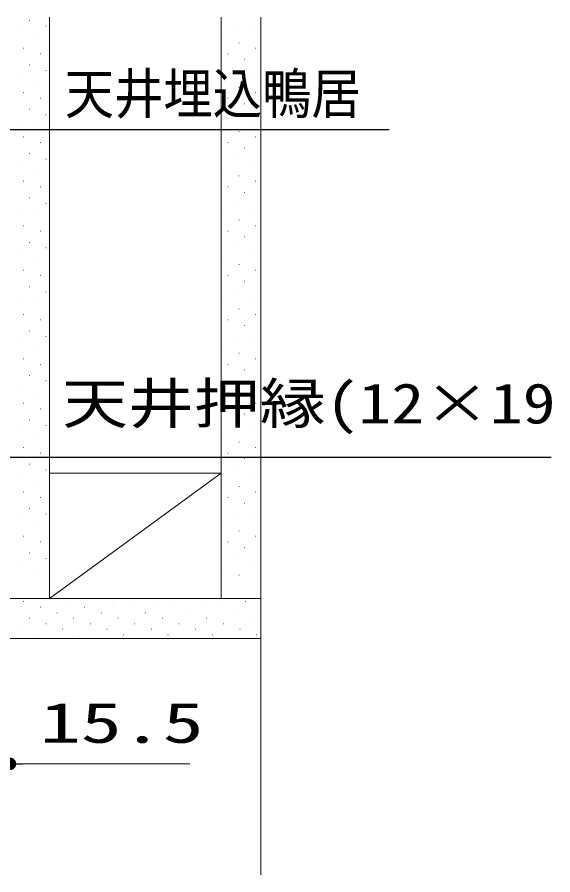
# Model space of a CAD drawing. Units: millimetres, scale not verified. Extents: x -1306 to 1306, y -607 to 607.
# Drawn here: x 125.3 to 253.4, y -391.1 to -186 of the extents above; entities that cross this region are included whole.
import ezdxf
from ezdxf.enums import TextEntityAlignment as Align

# ---------------------------------------------------------------- set-up
doc = ezdxf.new("R2010")
doc.units = ezdxf.units.MM
doc.header["$LTSCALE"] = 5
for name, color, linetype, lineweight in [('0-1_線(黄)', 2, 'Continuous', 15), ('0-D_線(白)', 7, 'Continuous', 30), ('1-0_線(水)', 4, 'Continuous', 9), ('1-1_寸法線', 3, 'Continuous', 13), ('1-2_ハッチング', 6, 'Continuous', 9), ('1-5_0', 3, 'Continuous', 25)]:
    doc.layers.add(name, color=color, linetype=linetype, lineweight=lineweight)
doc.styles.add('ＭＳ ゴシック', font='')
doc.styles.get('ＭＳ ゴシック').set_extended_font_data('MS Gothic')

# ---------------------------------------------------------------- blocks, each defined once
blk = doc.blocks.new('_DOT')
at = {"layer": '1-5_0'}
blk.add_line((-2.5, 0), (-5, 0), dxfattribs=at)
for points in [[(0, 0), (-2.5, 0), (-2.48, 0.313)], [(0, 0), (-2.48, -0.313), (-2.5, 0)], [(0, 0), (-2.48, 0.313), (-2.421, 0.622)], [(0, 0), (-2.421, -0.622), (-2.48, -0.313)], [(0, 0), (-2.421, 0.622), (-2.324, 0.92)], [(0, 0), (-2.324, -0.92), (-2.421, -0.622)], [(0, 0), (-2.324, 0.92), (-2.191, 1.204)], [(0, 0), (-2.191, -1.204), (-2.324, -0.92)], [(0, 0), (-2.191, 1.204), (-2.023, 1.469)], [(0, 0), (-2.023, -1.469), (-2.191, -1.204)], [(0, 0), (-2.023, 1.469), (-1.822, 1.711)], [(0, 0), (-1.822, -1.711), (-2.023, -1.469)], [(0, 0), (-1.822, 1.711), (-1.594, 1.926)], [(0, 0), (-1.594, -1.926), (-1.822, -1.711)], [(0, 0), (-1.594, 1.926), (-1.34, 2.111)], [(0, 0), (-1.34, -2.111), (-1.594, -1.926)], [(0, 0), (-1.34, 2.111), (-1.064, 2.262)], [(0, 0), (-1.064, -2.262), (-1.34, -2.111)], [(0, 0), (-1.064, 2.262), (-0.773, 2.378)], [(0, 0), (-0.773, -2.378), (-1.064, -2.262)], [(0, 0), (-0.773, 2.378), (-0.468, 2.456)], [(0, 0), (-0.468, -2.456), (-0.773, -2.378)], [(0, 0), (-0.468, 2.456), (-0.157, 2.495)], [(0, 0), (-0.157, -2.495), (-0.468, -2.456)], [(0, 0), (-0.157, 2.495), (0.157, 2.495)], [(0, 0), (0.157, -2.495), (-0.157, -2.495)], [(0, 0), (0.157, 2.495), (0.468, 2.456)], [(0, 0), (0.468, 2.456), (0.773, 2.378)], [(0, 0), (0.773, 2.378), (1.064, 2.262)], [(0, 0), (1.064, 2.262), (1.34, 2.111)], [(0, 0), (1.34, 2.111), (1.594, 1.926)], [(0, 0), (1.594, 1.926), (1.822, 1.711)], [(0, 0), (1.822, 1.711), (2.023, 1.469)], [(0, 0), (2.023, 1.469), (2.191, 1.204)], [(0, 0), (2.191, 1.204), (2.324, 0.92)], [(0, 0), (2.324, 0.92), (2.421, 0.622)], [(0, 0), (2.421, 0.622), (2.48, 0.313)], [(0, 0), (2.48, 0.313), (2.5, 0)], [(0, 0), (0.468, -2.456), (0.157, -2.495)], [(0, 0), (0.773, -2.378), (0.468, -2.456)], [(0, 0), (1.064, -2.262), (0.773, -2.378)], [(0, 0), (1.34, -2.111), (1.064, -2.262)], [(0, 0), (1.594, -1.926), (1.34, -2.111)], [(0, 0), (1.822, -1.711), (1.594, -1.926)], [(0, 0), (2.023, -1.469), (1.822, -1.711)], [(0, 0), (2.191, -1.204), (2.023, -1.469)], [(0, 0), (2.324, -0.92), (2.191, -1.204)], [(0, 0), (2.421, -0.622), (2.324, -0.92)], [(0, 0), (2.48, -0.313), (2.421, -0.622)], [(0, 0), (2.5, 0), (2.48, -0.313)]]:
    blk.add_solid(points, dxfattribs=at)

msp = doc.modelspace()

# ---------------------------------------------------------------- linework, layer by layer
at = {"layer": '0-1_線(黄)'}
for p, q in [((133.075, -325.031), (133.075, -186.036)), ((174.075, -325.031), (174.075, -186.036)), ((183.575, -334.531), (183.575, -186.036)), ((133.075, -295.031), (174.075, -295.031)), ((133.075, -325.031), (174.075, -295.031)), ((123.575, -325.031), (183.575, -325.031)), ((123.575, -334.531), (183.575, -334.531))]:
    msp.add_line(p, q, dxfattribs=at)
at = {"layer": '0-D_線(白)'}
for points in [[(214.25, -213.007), (121.891, -213.007), (114.702, -226.052)], [(252.986, -291.288), (121.257, -291.288), (119.832, -271.661)]]:
    msp.add_lwpolyline(points, dxfattribs=at)
at = {"layer": '1-0_線(水)'}
msp.add_line((183.575, -391.062), (183.575, -334.531), dxfattribs=at)
at = {"layer": '1-1_寸法線'}
msp.add_line((126.575, -364.531), (166.623, -364.531), dxfattribs=at)
at = {"layer": '1-2_ハッチング'}
for p, q in [((128.184, -186.833), (128.234, -186.833)), ((132.162, -188.159), (132.212, -188.159)), ((177.014, -188.159), (177.064, -188.159)), ((125.532, -189.484), (125.582, -189.484)), ((180.992, -189.484), (181.042, -189.484)), ((129.51, -190.81), (129.56, -190.81)), ((174.363, -190.81), (174.413, -190.81)), ((178.34, -192.136), (178.39, -192.136)), ((126.858, -193.462), (126.908, -193.462)), ((182.318, -193.462), (182.368, -193.462)), ((130.836, -194.788), (130.886, -194.788)), ((175.689, -194.788), (175.739, -194.788)), ((179.666, -196.114), (179.716, -196.114)), ((128.184, -197.439), (128.234, -197.439)), ((132.162, -198.765), (132.212, -198.765)), ((177.014, -198.765), (177.064, -198.765)), ((125.532, -200.091), (125.582, -200.091)), ((180.992, -200.091), (181.042, -200.091)), ((129.51, -201.417), (129.56, -201.417)), ((174.363, -201.417), (174.413, -201.417)), ((178.34, -202.743), (178.39, -202.743)), ((126.858, -204.069), (126.908, -204.069)), ((182.318, -204.069), (182.368, -204.069)), ((130.836, -205.394), (130.886, -205.394)), ((175.689, -205.394), (175.739, -205.394)), ((179.666, -206.72), (179.716, -206.72)), ((128.184, -208.046), (128.234, -208.046)), ((125.532, -210.698), (125.582, -210.698)), ((132.162, -209.372), (132.212, -209.372)), ((177.014, -209.372), (177.064, -209.372)), ((180.992, -210.698), (181.042, -210.698)), ((129.51, -212.024), (129.56, -212.024)), ((174.363, -212.024), (174.413, -212.024)), ((126.858, -214.675), (126.908, -214.675)), ((178.34, -213.349), (178.39, -213.349)), ((182.318, -214.675), (182.368, -214.675)), ((130.836, -216.001), (130.886, -216.001)), ((175.689, -216.001), (175.739, -216.001)), ((179.666, -217.327), (179.716, -217.327)), ((128.184, -218.653), (128.234, -218.653)), ((125.532, -221.304), (125.582, -221.304)), ((132.162, -219.978), (132.212, -219.978)), ((177.014, -219.978), (177.064, -219.978)), ((180.992, -221.304), (181.042, -221.304)), ((129.51, -222.63), (129.56, -222.63)), ((174.363, -222.63), (174.413, -222.63)), ((126.858, -225.282), (126.908, -225.282)), ((178.34, -223.956), (178.39, -223.956)), ((182.318, -225.282), (182.368, -225.282)), ((130.836, -226.608), (130.886, -226.608)), ((175.689, -226.608), (175.739, -226.608)), ((128.184, -229.259), (128.234, -229.259)), ((179.666, -227.933), (179.716, -227.933)), ((132.162, -230.585), (132.212, -230.585)), ((177.014, -230.585), (177.064, -230.585)), ((125.532, -231.911), (125.582, -231.911)), ((129.51, -233.237), (129.56, -233.237)), ((174.363, -233.237), (174.413, -233.237)), ((180.992, -231.911), (181.042, -231.911)), ((178.34, -234.563), (178.39, -234.563)), ((126.858, -235.888), (126.908, -235.888)), ((130.836, -237.214), (130.886, -237.214)), ((175.689, -237.214), (175.739, -237.214)), ((182.318, -235.888), (182.368, -235.888)), ((128.184, -239.866), (128.234, -239.866)), ((179.666, -238.54), (179.716, -238.54)), ((132.162, -241.192), (132.212, -241.192)), ((177.014, -241.192), (177.064, -241.192)), ((125.532, -242.517), (125.582, -242.517)), ((129.51, -243.843), (129.56, -243.843)), ((174.363, -243.843), (174.413, -243.843)), ((180.992, -242.517), (181.042, -242.517)), ((178.34, -245.169), (178.39, -245.169)), ((126.858, -246.495), (126.908, -246.495)), ((130.836, -247.821), (130.886, -247.821)), ((175.689, -247.821), (175.739, -247.821)), ((182.318, -246.495), (182.368, -246.495)), ((179.666, -249.147), (179.716, -249.147)), ((128.184, -250.472), (128.234, -250.472)), ((132.162, -251.798), (132.212, -251.798)), ((177.014, -251.798), (177.064, -251.798)), ((125.532, -253.124), (125.582, -253.124)), ((180.992, -253.124), (181.042, -253.124)), ((129.51, -254.45), (129.56, -254.45)), ((174.363, -254.45), (174.413, -254.45)), ((178.34, -255.776), (178.39, -255.776)), ((126.858, -257.102), (126.908, -257.102)), ((182.318, -257.102), (182.368, -257.102)), ((130.836, -258.427), (130.886, -258.427)), ((175.689, -258.427), (175.739, -258.427)), ((179.666, -259.753), (179.716, -259.753)), ((128.184, -261.079), (128.234, -261.079)), ((132.162, -262.405), (132.212, -262.405)), ((177.014, -262.405), (177.064, -262.405)), ((125.532, -263.731), (125.582, -263.731)), ((180.992, -263.731), (181.042, -263.731)), ((129.51, -265.057), (129.56, -265.057)), ((174.363, -265.057), (174.413, -265.057)), ((178.34, -266.382), (178.39, -266.382)), ((126.858, -267.708), (126.908, -267.708)), ((182.318, -267.708), (182.368, -267.708)), ((130.836, -269.034), (130.886, -269.034)), ((175.689, -269.034), (175.739, -269.034)), ((179.666, -270.36), (179.716, -270.36)), ((128.184, -271.686), (128.234, -271.686)), ((125.532, -274.337), (125.582, -274.337)), ((132.162, -273.011), (132.212, -273.011)), ((177.014, -273.011), (177.064, -273.011)), ((180.992, -274.337), (181.042, -274.337)), ((129.51, -275.663), (129.56, -275.663)), ((174.363, -275.663), (174.413, -275.663)), ((126.858, -278.315), (126.908, -278.315)), ((178.34, -276.989), (178.39, -276.989)), ((182.318, -278.315), (182.368, -278.315)), ((130.836, -279.641), (130.886, -279.641)), ((175.689, -279.641), (175.739, -279.641)), ((128.184, -282.292), (128.234, -282.292)), ((179.666, -280.966), (179.716, -280.966)), ((125.532, -284.944), (125.582, -284.944)), ((132.162, -283.618), (132.212, -283.618)), ((177.014, -283.618), (177.064, -283.618)), ((180.992, -284.944), (181.042, -284.944)), ((129.51, -286.27), (129.56, -286.27)), ((174.363, -286.27), (174.413, -286.27)), ((126.858, -288.921), (126.908, -288.921)), ((178.34, -287.596), (178.39, -287.596)), ((182.318, -288.921), (182.368, -288.921)), ((130.836, -290.247), (130.886, -290.247)), ((175.689, -290.247), (175.739, -290.247)), ((128.184, -292.899), (128.234, -292.899)), ((179.666, -291.573), (179.716, -291.573)), ((132.162, -294.225), (132.212, -294.225)), ((177.014, -294.225), (177.064, -294.225)), ((125.532, -295.551), (125.582, -295.551)), ((129.51, -296.876), (129.56, -296.876)), ((174.363, -296.876), (174.413, -296.876)), ((180.992, -295.551), (181.042, -295.551)), ((178.34, -298.202), (178.39, -298.202)), ((126.858, -299.528), (126.908, -299.528)), ((130.836, -300.854), (130.886, -300.854)), ((175.689, -300.854), (175.739, -300.854)), ((182.318, -299.528), (182.368, -299.528)), ((179.666, -302.18), (179.716, -302.18)), ((128.184, -303.505), (128.234, -303.505)), ((132.162, -304.831), (132.212, -304.831)), ((177.014, -304.831), (177.064, -304.831)), ((125.532, -306.157), (125.582, -306.157)), ((129.51, -307.483), (129.56, -307.483)), ((174.363, -307.483), (174.413, -307.483)), ((180.992, -306.157), (181.042, -306.157)), ((178.34, -308.809), (178.39, -308.809)), ((126.858, -310.135), (126.908, -310.135)), ((130.836, -311.46), (130.886, -311.46)), ((175.689, -311.46), (175.739, -311.46)), ((182.318, -310.135), (182.368, -310.135)), ((179.666, -312.786), (179.716, -312.786)), ((128.184, -314.112), (128.234, -314.112)), ((132.162, -315.438), (132.212, -315.438)), ((177.014, -315.438), (177.064, -315.438)), ((125.532, -316.764), (125.582, -316.764)), ((180.992, -316.764), (181.042, -316.764)), ((129.51, -318.09), (129.56, -318.09)), ((174.363, -318.09), (174.413, -318.09)), ((178.34, -319.415), (178.39, -319.415)), ((126.858, -325.741), (126.908, -325.741)), ((137.465, -325.741), (137.515, -325.741)), ((148.071, -325.741), (148.121, -325.741)), ((158.678, -325.741), (158.728, -325.741)), ((169.285, -325.741), (169.335, -325.741)), ((179.891, -325.741), (179.941, -325.741)), ((130.836, -327.067), (130.886, -327.067)), ((141.442, -327.067), (141.492, -327.067)), ((152.049, -327.067), (152.099, -327.067)), ((162.656, -327.067), (162.706, -327.067)), ((173.262, -327.067), (173.312, -327.067)), ((128.184, -329.719), (128.234, -329.719)), ((134.813, -328.393), (134.863, -328.393)), ((138.791, -329.719), (138.841, -329.719)), ((145.42, -328.393), (145.47, -328.393)), ((149.397, -329.719), (149.447, -329.719)), ((156.026, -328.393), (156.076, -328.393)), ((160.004, -329.719), (160.054, -329.719)), ((166.633, -328.393), (166.683, -328.393)), ((170.611, -329.719), (170.661, -329.719)), ((177.24, -328.393), (177.29, -328.393)), ((181.217, -329.719), (181.267, -329.719)), ((132.162, -331.044), (132.212, -331.044)), ((142.768, -331.044), (142.818, -331.044)), ((153.375, -331.044), (153.425, -331.044)), ((163.981, -331.044), (164.031, -331.044)), ((174.588, -331.044), (174.638, -331.044)), ((125.532, -332.37), (125.582, -332.37)), ((129.51, -333.696), (129.56, -333.696)), ((136.139, -332.37), (136.189, -332.37)), ((140.117, -333.696), (140.167, -333.696)), ((146.746, -332.37), (146.796, -332.37)), ((150.723, -333.696), (150.773, -333.696)), ((157.352, -332.37), (157.402, -332.37)), ((161.33, -333.696), (161.38, -333.696)), ((167.959, -332.37), (168.009, -332.37)), ((171.936, -333.696), (171.986, -333.696)), ((178.565, -332.37), (178.615, -332.37)), ((182.543, -333.696), (182.593, -333.696))]:
    msp.add_line(p, q, dxfattribs=at)

# ---------------------------------------------------------------- block references
at = {"layer": '1-1_寸法線', "xscale": 0.6, "yscale": 0.6, "rotation": 180}
msp.add_blockref('_DOT', (123.575, -364.531), dxfattribs=at)

# ---------------------------------------------------------------- texts
at = {"layer": '1-1_寸法線', "style": 'ＭＳ ゴシック'}
for s, height, width, p in [('天井埋込鴨居', 9.604, 0.9, (136.691, -211.994)), ('天井押縁(12×19.5)', 9.621, 1.2, (136.057, -286.053)), ('15.5', 9.604, 1.5, (130.718, -362.381))]:
    msp.add_text(s, height=height, dxfattribs=dict(at, width=width)).set_placement(p, align=Align.BOTTOM_LEFT)

doc.saveas('drawing.dxf')
